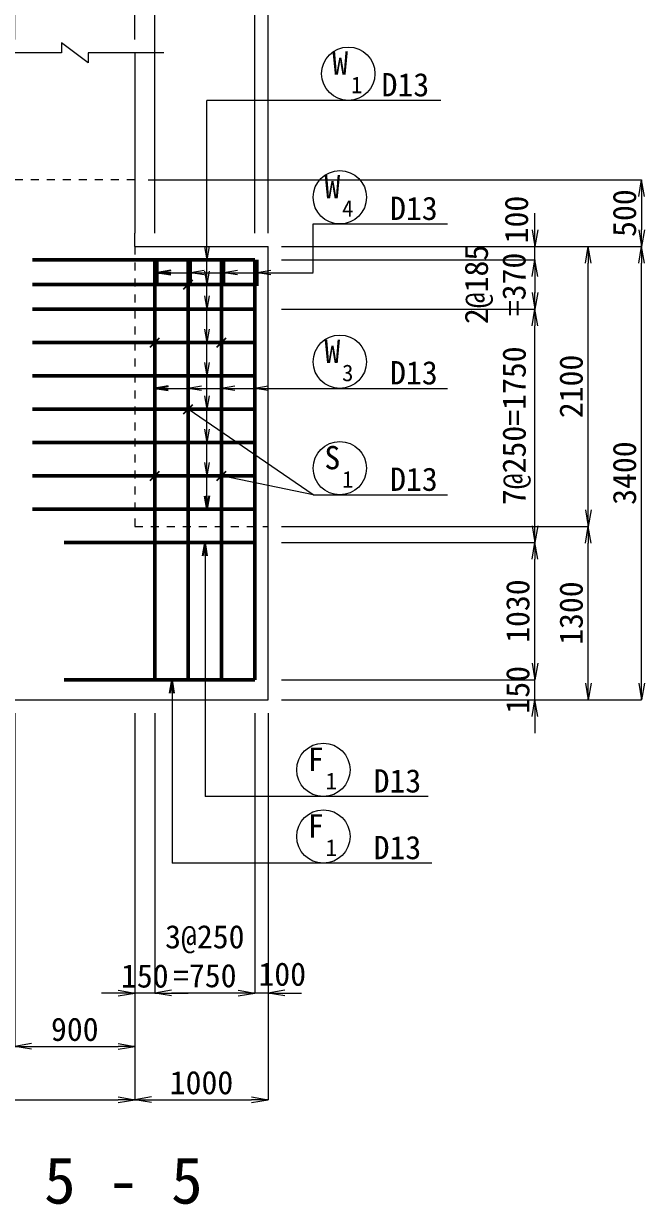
# Model space of a CAD drawing. Header units: millimetres. Extents: x 169470 to 758170, y -17820 to 11880.
# Drawn here: x 430369 to 435024, y -2371 to 6485 of the extents above; entities that cross this region are included whole.
import ezdxf
from ezdxf.enums import TextEntityAlignment as Align

# ---------------------------------------------------------------- set-up
doc = ezdxf.new("R2010")
doc.units = ezdxf.units.MM
doc.header["$LTSCALE"] = 50
doc.header["$PDSIZE"] = 300
doc.linetypes.add('SXF_跳び破線', pattern=[12, 6, -6])
doc.layers.get('Defpoints').update_dxf_attribs({"color": 151})
for name, color, linetype, lineweight in [('D-BGD', 7, 'Continuous', 13), ('D-STR', 1, 'Continuous', 50), ('D-STR-DIM', 7, 'Continuous', 13), ('D-STR-HTXT', 7, 'Continuous', 13), ('D-STR-STR3', 4, 'Continuous', 25), ('D-STR-STR5', 2, 'Continuous', 25), ('D-STR-TXT', 7, 'Continuous', 13)]:
    doc.layers.add(name, color=color, linetype=linetype, lineweight=lineweight)
doc.styles.add('MS ゴシック', font='MS Gothic.ttf')
doc.styles.add('YOKO_GOTHIC', font='MS Gothic.ttf')
doc.dimstyles.new('DIM-50', dxfattribs={"dimscale": 50, "dimtxt": 3.5, "dimasz": 2.5, "dimexe": 0, "dimexo": 2, "dimgap": 0.8, "dimtad": 1, "dimdec": 0, "dimzin": 1, "dimdsep": 46, "dimtxsty": 'MS ゴシック', "dimblk": 'OPEN', "dimcen": 0.1, "dimclrd": 256, "dimclre": 256, "dimclrt": 256, "dimaunit": 1, "dimadec": 3, "dimazin": 0, "dimtfac": 1, "dimtdec": 0, "dimtix": 1, "dimtmove": 2, "dimatfit": 3, "dimldrblk": 'OPEN', "dimfxl": 1, "dimlwd": -1, "dimlwe": -1, "dimarcsym": 2})
doc.dimstyles.new('S50', dxfattribs={"dimscale": 50, "dimtxt": 3.5, "dimasz": 2, "dimexe": 1, "dimexo": 1, "dimgap": 1, "dimtad": 1, "dimdec": 0, "dimzin": 1, "dimdsep": 46, "dimtxsty": 'YOKO_GOTHIC', "dimblk": 'OPEN', "dimcen": 0, "dimclrd": 256, "dimclre": 256, "dimclrt": 256, "dimaunit": 1, "dimadec": 3, "dimazin": 0, "dimtfac": 1, "dimtdec": 0, "dimtix": 1, "dimtmove": 2, "dimatfit": 3, "dimldrblk": 'OPEN', "dimfxl": 1, "dimlwd": -1, "dimlwe": -1, "dimarcsym": 0})

# ---------------------------------------------------------------- blocks, each defined once
blk = doc.blocks.new('_Open')
at = {"color": 0, "linetype": 'ByBlock', "lineweight": -2}
for p, q in [((-1, 0.167), (0, 0)), ((-1, -0.167), (0, 0)), ((0, 0), (-1, 0))]:
    blk.add_line(p, q, dxfattribs=at)
blk = doc.blocks.new('*D1714')
at = {"layer": 'D-STR-DIM', "transparency": 16777216}
for p, q in [((428402.9, 1313.5), (428402.9, -1586.5)), ((431202.9, 1313.5), (431202.9, -1586.5)), ((428527.9, -1586.5), (431077.9, -1586.5))]:
    blk.add_line(p, q, dxfattribs=at)
at = {"layer": 'Defpoints', "color": 0, "transparency": 16777216}
for p in [(428402.9, 1413.5), (431202.9, 1413.5), (431202.9, -1586.5)]:
    blk.add_point(p, dxfattribs=at)
at = {"layer": 'D-STR-DIM', "transparency": 16777216, "xscale": 125, "yscale": 125, "zscale": 125, "rotation": 180}
blk.add_blockref('_Open', (428402.9, -1586.5), dxfattribs=at)
at = {"layer": 'D-STR-DIM', "transparency": 16777216, "xscale": 125, "yscale": 125, "zscale": 125}
blk.add_blockref('_Open', (431202.9, -1586.5), dxfattribs=at)
at = {"layer": 'D-STR-DIM', "transparency": 16777216, "insert": (429802.9, -1459), "char_height": 175, "attachment_point": 5, "style": 'MS ゴシック'}
blk.add_mtext('2800', dxfattribs=at)
blk = doc.blocks.new('*D1715')
at = {"layer": 'D-STR-DIM', "transparency": 16777216}
for p, q in [((431202.9, 1313.5), (431202.9, -1586.5)), ((432202.9, 1313.5), (432202.9, -1586.5)), ((431327.9, -1586.5), (432077.9, -1586.5))]:
    blk.add_line(p, q, dxfattribs=at)
at = {"layer": 'Defpoints', "color": 0, "transparency": 16777216}
for p in [(431202.9, 1413.5), (432202.9, 1413.5), (432202.9, -1586.5)]:
    blk.add_point(p, dxfattribs=at)
at = {"layer": 'D-STR-DIM', "transparency": 16777216, "xscale": 125, "yscale": 125, "zscale": 125, "rotation": 180}
blk.add_blockref('_Open', (431202.9, -1586.5), dxfattribs=at)
at = {"layer": 'D-STR-DIM', "transparency": 16777216, "xscale": 125, "yscale": 125, "zscale": 125}
blk.add_blockref('_Open', (432202.9, -1586.5), dxfattribs=at)
at = {"layer": 'D-STR-DIM', "transparency": 16777216, "insert": (431702.9, -1459), "char_height": 175, "attachment_point": 5, "style": 'MS ゴシック'}
blk.add_mtext('1000', dxfattribs=at)
blk = doc.blocks.new('*D1718')
at = {"layer": 'D-STR-DIM', "transparency": 16777216}
for p, q in [((430302.9, 1313.5), (430302.9, -1186.5)), ((431202.9, 1313.5), (431202.9, -1186.5)), ((430427.9, -1186.5), (431077.9, -1186.5))]:
    blk.add_line(p, q, dxfattribs=at)
at = {"layer": 'Defpoints', "color": 0, "transparency": 16777216}
for p in [(430302.9, 1413.5), (431202.9, 1413.5), (431202.9, -1186.5)]:
    blk.add_point(p, dxfattribs=at)
at = {"layer": 'D-STR-DIM', "transparency": 16777216, "xscale": 125, "yscale": 125, "zscale": 125, "rotation": 180}
blk.add_blockref('_Open', (430302.9, -1186.5), dxfattribs=at)
at = {"layer": 'D-STR-DIM', "transparency": 16777216, "xscale": 125, "yscale": 125, "zscale": 125}
blk.add_blockref('_Open', (431202.9, -1186.5), dxfattribs=at)
at = {"layer": 'D-STR-DIM', "transparency": 16777216, "insert": (430752.9, -1059), "char_height": 175, "attachment_point": 5, "style": 'MS ゴシック'}
blk.add_mtext('900', dxfattribs=at)
blk = doc.blocks.new('*D1722')
at = {"layer": 'D-STR-DIM', "transparency": 16777216}
for p, q in [((432102.9, 1313.5), (432102.9, -786.5)), ((432202.9, 1313.5), (432202.9, -786.5)), ((431977.9, -786.5), (431852.9, -786.5)), ((432202.9, -786.5), (432102.9, -786.5)), ((432327.9, -786.5), (432452.9, -786.5))]:
    blk.add_line(p, q, dxfattribs=at)
at = {"layer": 'Defpoints', "color": 0, "transparency": 16777216}
for p in [(432102.9, 1413.5), (432202.9, 1413.5), (432102.9, -786.5)]:
    blk.add_point(p, dxfattribs=at)
at = {"layer": 'D-STR-DIM', "transparency": 16777216, "xscale": 125, "yscale": 125, "zscale": 125}
blk.add_blockref('_Open', (432102.9, -786.5), dxfattribs=at)
at = {"layer": 'D-STR-DIM', "transparency": 16777216, "xscale": 125, "yscale": 125, "zscale": 125, "rotation": 180}
blk.add_blockref('_Open', (432202.9, -786.5), dxfattribs=at)
at = {"layer": 'D-STR-DIM', "transparency": 16777216, "insert": (432308.6, -645.5), "char_height": 175, "attachment_point": 5, "style": 'MS ゴシック'}
blk.add_mtext('100', dxfattribs=at)
blk = doc.blocks.new('*D1723')
at = {"layer": 'D-STR-DIM', "transparency": 16777216}
for p, q in [((431202.9, 1313.5), (431202.9, -786.5)), ((431352.9, 1313.5), (431352.9, -786.5)), ((431077.9, -786.5), (430952.9, -786.5)), ((431352.9, -786.5), (431202.9, -786.5)), ((431477.9, -786.5), (431602.9, -786.5))]:
    blk.add_line(p, q, dxfattribs=at)
at = {"layer": 'Defpoints', "color": 0, "transparency": 16777216}
for p in [(431202.9, 1413.5), (431352.9, 1413.5), (431202.9, -786.5)]:
    blk.add_point(p, dxfattribs=at)
at = {"layer": 'D-STR-DIM', "transparency": 16777216, "xscale": 125, "yscale": 125, "zscale": 125}
blk.add_blockref('_Open', (431202.9, -786.5), dxfattribs=at)
at = {"layer": 'D-STR-DIM', "transparency": 16777216, "xscale": 125, "yscale": 125, "zscale": 125, "rotation": 180}
blk.add_blockref('_Open', (431352.9, -786.5), dxfattribs=at)
at = {"layer": 'D-STR-DIM', "transparency": 16777216, "insert": (431277.9, -659), "char_height": 175, "attachment_point": 5, "style": 'MS ゴシック'}
blk.add_mtext('150', dxfattribs=at)
blk = doc.blocks.new('*D1724')
at = {"layer": 'D-STR-DIM', "transparency": 16777216}
for p, q in [((431352.9, 1313.5), (431352.9, -786.5)), ((432102.9, 1313.5), (432102.9, -786.5)), ((431977.9, -786.5), (431477.9, -786.5))]:
    blk.add_line(p, q, dxfattribs=at)
at = {"layer": 'Defpoints', "color": 0, "transparency": 16777216}
for p in [(431352.9, 1413.5), (432102.9, 1413.5), (431352.9, -786.5)]:
    blk.add_point(p, dxfattribs=at)
at = {"layer": 'D-STR-DIM', "transparency": 16777216, "xscale": 125, "yscale": 125, "zscale": 125, "rotation": 180}
blk.add_blockref('_Open', (431352.9, -786.5), dxfattribs=at)
at = {"layer": 'D-STR-DIM', "transparency": 16777216, "xscale": 125, "yscale": 125, "zscale": 125}
blk.add_blockref('_Open', (432102.9, -786.5), dxfattribs=at)
at = {"layer": 'D-STR-DIM', "transparency": 16777216, "insert": (431727.9, -511), "char_height": 175, "attachment_point": 5, "style": 'MS ゴシック'}
blk.add_mtext('3@250\\P=750', dxfattribs=at)
blk = doc.blocks.new('*D1726')
at = {"layer": 'D-STR-DIM', "transparency": 16777216}
for p, q in [((432302.9, 4813.5), (435002.9, 4813.5)), ((435002.9, 1538.5), (435002.9, 4688.5)), ((432302.9, 1413.5), (435002.9, 1413.5))]:
    blk.add_line(p, q, dxfattribs=at)
at = {"layer": 'Defpoints', "color": 0, "transparency": 16777216}
for p in [(432202.9, 4813.5), (435002.9, 4813.5), (432202.9, 1413.5)]:
    blk.add_point(p, dxfattribs=at)
at = {"layer": 'D-STR-DIM', "transparency": 16777216, "xscale": 125, "yscale": 125, "zscale": 125}
for p, rotation in [((435002.9, 4813.5), 90), ((435002.9, 1413.5), 270)]:
    blk.add_blockref('_Open', p, dxfattribs=dict(at, rotation=rotation))
at = {"layer": 'D-STR-DIM', "transparency": 16777216, "insert": (434875.4, 3113.5), "char_height": 175, "attachment_point": 5, "rotation": 90, "style": 'MS ゴシック'}
blk.add_mtext('3400', dxfattribs=at)
blk = doc.blocks.new('*D1727')
at = {"layer": 'D-STR-DIM', "transparency": 16777216}
for p, q in [((432302.9, 2713.5), (434602.9, 2713.5)), ((434602.9, 1538.5), (434602.9, 2588.5)), ((432302.9, 1413.5), (434602.9, 1413.5))]:
    blk.add_line(p, q, dxfattribs=at)
at = {"layer": 'Defpoints', "color": 0, "transparency": 16777216}
for p in [(432202.9, 2713.5), (434602.9, 2713.5), (432202.9, 1413.5)]:
    blk.add_point(p, dxfattribs=at)
at = {"layer": 'D-STR-DIM', "transparency": 16777216, "xscale": 125, "yscale": 125, "zscale": 125}
for p, rotation in [((434602.9, 2713.5), 90), ((434602.9, 1413.5), 270)]:
    blk.add_blockref('_Open', p, dxfattribs=dict(at, rotation=rotation))
at = {"layer": 'D-STR-DIM', "transparency": 16777216, "insert": (434475.4, 2063.5), "char_height": 175, "attachment_point": 5, "rotation": 90, "style": 'MS ゴシック'}
blk.add_mtext('1300', dxfattribs=at)
blk = doc.blocks.new('*D1728')
at = {"layer": 'D-STR-DIM', "transparency": 16777216}
for p, q in [((432302.9, 4813.5), (434602.9, 4813.5)), ((434602.9, 2838.5), (434602.9, 4688.5)), ((432302.9, 2713.5), (434602.9, 2713.5))]:
    blk.add_line(p, q, dxfattribs=at)
at = {"layer": 'Defpoints', "color": 0, "transparency": 16777216}
for p in [(432202.9, 4813.5), (434602.9, 4813.5), (432202.9, 2713.5)]:
    blk.add_point(p, dxfattribs=at)
at = {"layer": 'D-STR-DIM', "transparency": 16777216, "xscale": 125, "yscale": 125, "zscale": 125}
for p, rotation in [((434602.9, 4813.5), 90), ((434602.9, 2713.5), 270)]:
    blk.add_blockref('_Open', p, dxfattribs=dict(at, rotation=rotation))
at = {"layer": 'D-STR-DIM', "transparency": 16777216, "insert": (434475.4, 3763.5), "char_height": 175, "attachment_point": 5, "rotation": 90, "style": 'MS ゴシック'}
blk.add_mtext('2100', dxfattribs=at)
blk = doc.blocks.new('*D1729')
at = {"layer": 'D-STR-DIM', "transparency": 16777216}
for p, q in [((434202.9, 1688.5), (434202.9, 1813.5)), ((432302.9, 1563.5), (434202.9, 1563.5)), ((434202.9, 1413.5), (434202.9, 1563.5)), ((432302.9, 1413.5), (434202.9, 1413.5)), ((434202.9, 1288.5), (434202.9, 1163.5))]:
    blk.add_line(p, q, dxfattribs=at)
at = {"layer": 'Defpoints', "color": 0, "transparency": 16777216}
for p in [(432202.9, 1563.5), (434202.9, 1563.5), (432202.9, 1413.5)]:
    blk.add_point(p, dxfattribs=at)
at = {"layer": 'D-STR-DIM', "transparency": 16777216, "xscale": 125, "yscale": 125, "zscale": 125}
for p, rotation in [((434202.9, 1563.5), 270), ((434202.9, 1413.5), 90)]:
    blk.add_blockref('_Open', p, dxfattribs=dict(at, rotation=rotation))
at = {"layer": 'D-STR-DIM', "transparency": 16777216, "insert": (434075.4, 1488.5), "char_height": 175, "attachment_point": 5, "rotation": 90, "style": 'MS ゴシック'}
blk.add_mtext('150', dxfattribs=at)
blk = doc.blocks.new('*D1730')
at = {"layer": 'D-STR-DIM', "transparency": 16777216}
for p, q in [((432302.9, 2593.5), (434202.9, 2593.5)), ((434202.9, 1688.5), (434202.9, 2468.5)), ((432302.9, 1563.5), (434202.9, 1563.5))]:
    blk.add_line(p, q, dxfattribs=at)
at = {"layer": 'Defpoints', "color": 0, "transparency": 16777216}
for p in [(432202.9, 2593.5), (434202.9, 2593.5), (432202.9, 1563.5)]:
    blk.add_point(p, dxfattribs=at)
at = {"layer": 'D-STR-DIM', "transparency": 16777216, "xscale": 125, "yscale": 125, "zscale": 125}
for p, rotation in [((434202.9, 2593.5), 90), ((434202.9, 1563.5), 270)]:
    blk.add_blockref('_Open', p, dxfattribs=dict(at, rotation=rotation))
at = {"layer": 'D-STR-DIM', "transparency": 16777216, "insert": (434075.4, 2078.5), "char_height": 175, "attachment_point": 5, "rotation": 90, "style": 'MS ゴシック'}
blk.add_mtext('1030', dxfattribs=at)
blk = doc.blocks.new('*D1731')
at = {"layer": 'D-STR-DIM', "transparency": 16777216}
for p, q in [((432302.9, 4343.5), (434202.9, 4343.5)), ((434202.9, 2718.5), (434202.9, 4218.5)), ((432302.9, 2593.5), (434202.9, 2593.5))]:
    blk.add_line(p, q, dxfattribs=at)
at = {"layer": 'Defpoints', "color": 0, "transparency": 16777216}
for p in [(432202.9, 4343.5), (434202.9, 4343.5), (432202.9, 2593.5)]:
    blk.add_point(p, dxfattribs=at)
at = {"layer": 'D-STR-DIM', "transparency": 16777216, "xscale": 125, "yscale": 125, "zscale": 125}
for p, rotation in [((434202.9, 4343.5), 90), ((434202.9, 2593.5), 270)]:
    blk.add_blockref('_Open', p, dxfattribs=dict(at, rotation=rotation))
at = {"layer": 'D-STR-DIM', "transparency": 16777216, "insert": (434066, 3468.5), "char_height": 175, "attachment_point": 5, "rotation": 90, "style": 'MS ゴシック'}
blk.add_mtext('7@250=1750', dxfattribs=at)
blk = doc.blocks.new('*D1732')
at = {"layer": 'D-STR-DIM', "transparency": 16777216}
for p, q in [((434202.9, 4938.5), (434202.9, 5063.5)), ((432302.9, 4813.5), (434202.9, 4813.5)), ((434202.9, 4713.5), (434202.9, 4813.5)), ((432302.9, 4713.5), (434202.9, 4713.5)), ((434202.9, 4588.5), (434202.9, 4463.5))]:
    blk.add_line(p, q, dxfattribs=at)
at = {"layer": 'Defpoints', "color": 0, "transparency": 16777216}
for p in [(432202.9, 4813.5), (434202.9, 4813.5), (432202.9, 4713.5)]:
    blk.add_point(p, dxfattribs=at)
at = {"layer": 'D-STR-DIM', "transparency": 16777216, "xscale": 125, "yscale": 125, "zscale": 125}
for p, rotation in [((434202.9, 4813.5), 270), ((434202.9, 4713.5), 90)]:
    blk.add_blockref('_Open', p, dxfattribs=dict(at, rotation=rotation))
at = {"layer": 'D-STR-DIM', "transparency": 16777216, "insert": (434065.4, 5015.3), "char_height": 175, "attachment_point": 5, "rotation": 90, "style": 'MS ゴシック'}
blk.add_mtext('100', dxfattribs=at)
blk = doc.blocks.new('*D1733')
at = {"layer": 'D-STR-DIM', "transparency": 16777216}
for p, q in [((432302.9, 4713.5), (434202.9, 4713.5)), ((434202.9, 4588.5), (434202.9, 4468.5)), ((432302.9, 4343.5), (434202.9, 4343.5))]:
    blk.add_line(p, q, dxfattribs=at)
at = {"layer": 'Defpoints', "color": 0, "transparency": 16777216}
for p in [(432202.9, 4713.5), (432202.9, 4343.5), (434202.9, 4343.5)]:
    blk.add_point(p, dxfattribs=at)
at = {"layer": 'D-STR-DIM', "transparency": 16777216, "xscale": 125, "yscale": 125, "zscale": 125}
for p, rotation in [((434202.9, 4713.5), 90), ((434202.9, 4343.5), 270)]:
    blk.add_blockref('_Open', p, dxfattribs=dict(at, rotation=rotation))
at = {"layer": 'D-STR-DIM', "transparency": 16777216, "char_height": 175, "attachment_point": 5, "rotation": 90, "style": 'MS ゴシック'}
for s, insert in [('2@185', (433782.6, 4528.5)), ('=370', (434046.9, 4528.5))]:
    blk.add_mtext(s, dxfattribs=dict(at, insert=insert))
blk = doc.blocks.new('*D1734')
at = {"layer": 'D-STR-DIM', "transparency": 16777216}
for p, q in [((431302.9, 5313.5), (435002.9, 5313.5)), ((435002.9, 5188.5), (435002.9, 4938.5)), ((432302.9, 4813.5), (435002.9, 4813.5))]:
    blk.add_line(p, q, dxfattribs=at)
at = {"layer": 'Defpoints', "color": 0, "transparency": 16777216}
for p in [(431202.9, 5313.5), (432202.9, 4813.5), (435002.9, 4813.5)]:
    blk.add_point(p, dxfattribs=at)
at = {"layer": 'D-STR-DIM', "transparency": 16777216, "xscale": 125, "yscale": 125, "zscale": 125}
for p, rotation in [((435002.9, 5313.5), 90), ((435002.9, 4813.5), 270)]:
    blk.add_blockref('_Open', p, dxfattribs=dict(at, rotation=rotation))
at = {"layer": 'D-STR-DIM', "transparency": 16777216, "insert": (434875.4, 5063.5), "char_height": 175, "attachment_point": 5, "rotation": 90, "style": 'MS ゴシック'}
blk.add_mtext('500', dxfattribs=at)
blk = doc.blocks.new('*D1736')
at = {"layer": 'D-STR-DIM', "transparency": 16777216}
for p, q in [((428402.9, 6365.1), (428402.9, 7822.2)), ((428527.9, 7822.2), (431077.9, 7822.2)), ((431202.9, 6365.1), (431202.9, 7822.2))]:
    blk.add_line(p, q, dxfattribs=at)
at = {"layer": 'Defpoints', "color": 0, "transparency": 16777216}
for p in [(431202.9, 7822.2), (428402.9, 6265.1), (431202.9, 6265.1)]:
    blk.add_point(p, dxfattribs=at)
at = {"layer": 'D-STR-DIM', "transparency": 16777216, "xscale": 125, "yscale": 125, "zscale": 125, "rotation": 180}
blk.add_blockref('_Open', (428402.9, 7822.2), dxfattribs=at)
at = {"layer": 'D-STR-DIM', "transparency": 16777216, "xscale": 125, "yscale": 125, "zscale": 125}
blk.add_blockref('_Open', (431202.9, 7822.2), dxfattribs=at)
at = {"layer": 'D-STR-DIM', "transparency": 16777216, "insert": (429802.9, 7949.7), "char_height": 175, "attachment_point": 5, "style": 'MS ゴシック'}
blk.add_mtext('2800', dxfattribs=at)
blk = doc.blocks.new('*D1737')
at = {"layer": 'D-STR-DIM', "transparency": 16777216}
for p, q in [((431202.9, 6365.1), (431202.9, 7822.2)), ((431327.9, 7822.2), (432077.9, 7822.2)), ((432202.9, 4913.5), (432202.9, 7822.2))]:
    blk.add_line(p, q, dxfattribs=at)
at = {"layer": 'Defpoints', "color": 0, "transparency": 16777216}
for p in [(432202.9, 7822.2), (431202.9, 6265.1), (432202.9, 4813.5)]:
    blk.add_point(p, dxfattribs=at)
at = {"layer": 'D-STR-DIM', "transparency": 16777216, "xscale": 125, "yscale": 125, "zscale": 125, "rotation": 180}
blk.add_blockref('_Open', (431202.9, 7822.2), dxfattribs=at)
at = {"layer": 'D-STR-DIM', "transparency": 16777216, "xscale": 125, "yscale": 125, "zscale": 125}
blk.add_blockref('_Open', (432202.9, 7822.2), dxfattribs=at)
at = {"layer": 'D-STR-DIM', "transparency": 16777216, "insert": (431702.9, 7949.7), "char_height": 175, "attachment_point": 5, "style": 'MS ゴシック'}
blk.add_mtext('1000', dxfattribs=at)
blk = doc.blocks.new('*D1741')
at = {"layer": 'D-STR-DIM', "transparency": 16777216}
for p, q in [((430302.9, 6365.1), (430302.9, 7422.2)), ((430427.9, 7422.2), (431077.9, 7422.2)), ((431202.9, 6365.1), (431202.9, 7422.2))]:
    blk.add_line(p, q, dxfattribs=at)
at = {"layer": 'Defpoints', "color": 0, "transparency": 16777216}
for p in [(431202.9, 7422.2), (430302.9, 6265.1), (431202.9, 6265.1)]:
    blk.add_point(p, dxfattribs=at)
at = {"layer": 'D-STR-DIM', "transparency": 16777216, "xscale": 125, "yscale": 125, "zscale": 125, "rotation": 180}
blk.add_blockref('_Open', (430302.9, 7422.2), dxfattribs=at)
at = {"layer": 'D-STR-DIM', "transparency": 16777216, "xscale": 125, "yscale": 125, "zscale": 125}
blk.add_blockref('_Open', (431202.9, 7422.2), dxfattribs=at)
at = {"layer": 'D-STR-DIM', "transparency": 16777216, "insert": (430752.9, 7549.7), "char_height": 175, "attachment_point": 5, "style": 'MS ゴシック'}
blk.add_mtext('900', dxfattribs=at)
blk = doc.blocks.new('*D1745')
at = {"layer": 'D-STR-DIM', "transparency": 16777216}
for p, q in [((431977.9, 7022.2), (431852.9, 7022.2)), ((432102.9, 4913.5), (432102.9, 7022.2)), ((432202.9, 7022.2), (432102.9, 7022.2)), ((432202.9, 4913.5), (432202.9, 7022.2)), ((432327.9, 7022.2), (432452.9, 7022.2))]:
    blk.add_line(p, q, dxfattribs=at)
at = {"layer": 'Defpoints', "color": 0, "transparency": 16777216}
for p in [(432102.9, 7022.2), (432102.9, 4813.5), (432202.9, 4813.5)]:
    blk.add_point(p, dxfattribs=at)
at = {"layer": 'D-STR-DIM', "transparency": 16777216, "xscale": 125, "yscale": 125, "zscale": 125}
blk.add_blockref('_Open', (432102.9, 7022.2), dxfattribs=at)
at = {"layer": 'D-STR-DIM', "transparency": 16777216, "xscale": 125, "yscale": 125, "zscale": 125, "rotation": 180}
blk.add_blockref('_Open', (432202.9, 7022.2), dxfattribs=at)
at = {"layer": 'D-STR-DIM', "transparency": 16777216, "insert": (432377.7, 7172.1), "char_height": 175, "attachment_point": 5, "style": 'MS ゴシック'}
blk.add_mtext('100', dxfattribs=at)
blk = doc.blocks.new('*D1746')
at = {"layer": 'D-STR-DIM', "transparency": 16777216}
for p, q in [((431352.9, 4913.5), (431352.9, 7022.2)), ((431977.9, 7022.2), (431477.9, 7022.2)), ((432102.9, 4913.5), (432102.9, 7022.2))]:
    blk.add_line(p, q, dxfattribs=at)
at = {"layer": 'Defpoints', "color": 0, "transparency": 16777216}
for p in [(431352.9, 7022.2), (431352.9, 4813.5), (432102.9, 4813.5)]:
    blk.add_point(p, dxfattribs=at)
at = {"layer": 'D-STR-DIM', "transparency": 16777216, "xscale": 125, "yscale": 125, "zscale": 125, "rotation": 180}
blk.add_blockref('_Open', (431352.9, 7022.2), dxfattribs=at)
at = {"layer": 'D-STR-DIM', "transparency": 16777216, "xscale": 125, "yscale": 125, "zscale": 125}
blk.add_blockref('_Open', (432102.9, 7022.2), dxfattribs=at)
at = {"layer": 'D-STR-DIM', "transparency": 16777216, "char_height": 175, "attachment_point": 5, "style": 'MS ゴシック'}
for s, insert in [('3@250', (431727.9, 7159)), ('=750', (431727.9, 6894.7))]:
    blk.add_mtext(s, dxfattribs=dict(at, insert=insert))
blk = doc.blocks.new('*D1747')
at = {"layer": 'D-STR-DIM', "transparency": 16777216}
for p, q in [((431077.9, 7022.2), (430952.9, 7022.2)), ((431202.9, 6365.1), (431202.9, 7022.2)), ((431352.9, 7022.2), (431202.9, 7022.2)), ((431352.9, 4913.5), (431352.9, 7022.2)), ((431477.9, 7022.2), (431602.9, 7022.2))]:
    blk.add_line(p, q, dxfattribs=at)
at = {"layer": 'Defpoints', "color": 0, "transparency": 16777216}
for p in [(431202.9, 7022.2), (431202.9, 6265.1), (431352.9, 4813.5)]:
    blk.add_point(p, dxfattribs=at)
at = {"layer": 'D-STR-DIM', "transparency": 16777216, "xscale": 125, "yscale": 125, "zscale": 125}
blk.add_blockref('_Open', (431202.9, 7022.2), dxfattribs=at)
at = {"layer": 'D-STR-DIM', "transparency": 16777216, "xscale": 125, "yscale": 125, "zscale": 125, "rotation": 180}
blk.add_blockref('_Open', (431352.9, 7022.2), dxfattribs=at)
at = {"layer": 'D-STR-DIM', "transparency": 16777216, "insert": (431161.6, 7166.1), "char_height": 175, "attachment_point": 5, "style": 'MS ゴシック'}
blk.add_mtext('150', dxfattribs=at)

msp = doc.modelspace()

# ---------------------------------------------------------------- linework, layer by layer
at = {"layer": 'D-BGD', "ltscale": 1500}
for p, q in [((431202.86, 6265.13), (431202.86, 5813.46)), ((431202.86, 5813.46), (431202.86, 4913.46))]:
    msp.add_line(p, q, dxfattribs=at)
at = {"layer": 'D-BGD', "linetype": 'SXF_跳び破線', "ltscale": 0.2}
for p, q in [((431202.86, 5313.46), (428402.86, 5313.46)), ((431202.86, 4813.46), (431202.86, 2713.46)), ((431202.86, 2713.46), (432202.86, 2713.46))]:
    msp.add_line(p, q, dxfattribs=at)
at = {"layer": 'D-BGD'}
for p, q in [((431202.86, 4813.46), (431202.86, 4913.46)), ((431202.86, 4813.46), (432202.86, 4813.46)), ((432202.86, 1413.46), (432202.86, 4813.46)), ((427402.86, 1413.46), (432202.86, 1413.46))]:
    msp.add_line(p, q, dxfattribs=at)
at = {"layer": 'D-STR'}
for p, q in [((430435.86, 4713.46), (432102.86, 4713.46)), ((431352.86, 1563.46), (431352.86, 4713.46)), ((431602.86, 1563.46), (431602.86, 4713.46)), ((431852.86, 1563.46), (431852.86, 4713.46)), ((432102.86, 1563.46), (432102.86, 4713.46)), ((430435.86, 4528.46), (432102.86, 4528.46)), ((430435.86, 4343.46), (432102.86, 4343.46)), ((430435.86, 4093.46), (432102.86, 4093.46)), ((430435.86, 3843.46), (432102.86, 3843.46)), ((430435.86, 3593.46), (432102.86, 3593.46)), ((430435.86, 3343.46), (432102.86, 3343.46)), ((430435.86, 3093.46), (432102.86, 3093.46)), ((430435.86, 2843.46), (432102.86, 2843.46)), ((430672.86, 2593.46), (432102.86, 2593.46)), ((432102.86, 1563.46), (430672.86, 1563.46))]:
    msp.add_line(p, q, dxfattribs=at)
at = {"layer": 'D-STR-HTXT'}
for p, q in [((433497.74, 5909.03), (431742.97, 5909.03)), ((432540.38, 4981.88), (433546.95, 4981.88)), ((432540.38, 4618.53), (432540.38, 4981.88)), ((432540.38, 3748.75), (433546.95, 3748.75)), ((432540.38, 2950.26), (431602.86, 3593.46)), ((432540.38, 2950.26), (431852.86, 3093.46)), ((432540.38, 2950.26), (433546.95, 2950.26)), ((433402.21, 687.91), (431730.04, 687.91)), ((433431.13, 187.91), (431482.61, 187.91))]:
    msp.add_line(p, q, dxfattribs=at)
msp.add_lwpolyline([(431420.61, 6265.13), (430852.86, 6265.13), (430852.86, 6190.13), (430652.86, 6340.13), (430652.86, 6265.13), (430022.65, 6265.13)], dxfattribs=at)
for centre in [(432803.93, 6109.03), (432740.38, 5181.88), (432740.38, 3948.75), (432740.38, 3150.26), (432616.79, 887.91), (432616.79, 387.91)]:
    msp.add_circle(centre, 200, dxfattribs=at)
at = {"layer": 'D-STR-STR3'}
for p, q in [((431567.5, 4493.1), (431638.21, 4563.82)), ((431317.5, 4058.1), (431388.21, 4128.82)), ((431817.5, 4058.1), (431888.21, 4128.82)), ((431567.5, 3558.1), (431638.21, 3628.82)), ((431317.5, 3058.1), (431388.21, 3128.82)), ((431817.5, 3058.1), (431888.21, 3128.82))]:
    msp.add_line(p, q, dxfattribs=at)
at = {"layer": 'D-STR-STR5'}
for p, q in [((431372.86, 4713.46), (431372.86, 4518.46)), ((431622.86, 4713.46), (431622.86, 4518.46)), ((431872.86, 4713.46), (431872.86, 4518.46)), ((432122.86, 4713.46), (432122.86, 4518.46))]:
    msp.add_line(p, q, dxfattribs=at)

# ---------------------------------------------------------------- block references
at = {"layer": 'D-STR-HTXT', "xscale": -100, "yscale": 100, "zscale": 100, "rotation": 90}
for p in [(431742.97, 4713.46), (431742.97, 4528.46), (431742.97, 4343.46), (431742.97, 4093.46), (431742.97, 3843.46), (431742.97, 3593.46), (431742.97, 3343.46), (431742.97, 3093.46)]:
    msp.add_blockref('_Open', p, dxfattribs=at)
at = {"layer": 'D-STR-HTXT', "xscale": -100, "yscale": 100, "zscale": 100}
for p in [(431622.86, 4615.96), (431872.86, 4615.96), (432122.86, 4615.96), (431602.86, 3748.75), (431852.86, 3748.75), (432102.86, 3748.75)]:
    msp.add_blockref('_Open', p, dxfattribs=at)

# ---------------------------------------------------------------- texts
at = {"layer": 'D-STR-TXT', "style": 'YOKO_GOTHIC'}
for s, height, p in [('W', 175, (432742.89, 6100.72)), ('1', 125, (432867.33, 5962.91)), ('W', 175, (432684.11, 5173.56)), ('4', 125, (432799.77, 5035.76)), ('W', 175, (432684.11, 3940.43)), ('3', 125, (432799.77, 3802.63)), ('S', 175, (432684.11, 3141.94)), ('1', 125, (432799.77, 3004.14)), ('F', 175, (432560.51, 879.59)), ('1', 125, (432676.17, 741.79)), ('F', 175, (432560.51, 379.59)), ('1', 125, (432676.17, 241.79)), ('5 - 5', 350, (431117.56, -2365.41))]:
    msp.add_text(s, height=height, dxfattribs=at).set_placement(p, align=Align.CENTER)
for p in [(433053.23, 5939.03), (433116.91, 5011.88), (433116.91, 3778.75), (433116.91, 2980.26), (432993.31, 717.91), (432993.31, 217.91)]:
    msp.add_text('D13', height=175, dxfattribs=at).set_placement(p)

# ---------------------------------------------------------------- dimensions: what is measured, and where the dimension line sits
at = {"layer": 'D-STR-DIM'}
for base, p1, p2, picture, middle in [((431202.86, 7822.18), (428402.86, 6265.13), (431202.86, 6265.13), '*D1736', (429802.86, 7949.68)), ((432202.86, 7822.18), (431202.86, 6265.13), (432202.86, 4813.46), '*D1737', (431702.86, 7949.68)), ((431202.86, 7422.18), (430302.86, 6265.13), (431202.86, 6265.13), '*D1741', (430752.86, 7549.68)), ((431202.86, -1586.54), (428402.86, 1413.46), (431202.86, 1413.46), '*D1714', (429802.86, -1459.04)), ((431202.86, -1186.54), (430302.86, 1413.46), (431202.86, 1413.46), '*D1718', (430752.86, -1059.04)), ((432202.86, -1586.54), (431202.86, 1413.46), (432202.86, 1413.46), '*D1715', (431702.86, -1459.04))]:
    dim = msp.add_linear_dim(base=base, p1=p1, p2=p2, dimstyle='DIM-50', dxfattribs=at)
    dim.commit()
    dim.dimension.update_dxf_attribs({"geometry": picture, "text_midpoint": middle})
for base, p1, p2, angle, picture, middle in [((431202.86, 7022.18), (431352.86, 4813.46), (431202.86, 6265.13), 180, '*D1747', (431161.57, 7166.13)), ((432102.86, 7022.18), (432202.86, 4813.46), (432102.86, 4813.46), 180, '*D1745', (432377.68, 7172.13)), ((434202.86, 4813.46), (432202.86, 4713.46), (432202.86, 4813.46), 90, '*D1732', (434065.36, 5015.34)), ((432102.86, -786.54), (432202.86, 1413.46), (432102.86, 1413.46), 180, '*D1722', (432308.57, -645.54))]:
    dim = msp.add_linear_dim(base=base, p1=p1, p2=p2, angle=angle, dimstyle='DIM-50', dxfattribs=at)
    dim.commit()
    dim.dimension.update_dxf_attribs({"geometry": picture, "text_midpoint": middle, "dimtype": 160})
for base, p1, p2, angle, text, picture, middle in [((431352.86, 7022.18), (432102.86, 4813.46), (431352.86, 4813.46), 180, '3@250\\X=<>', '*D1746', (431727.86, 7022.18)), ((434202.86, 4343.46), (432202.86, 2593.46), (432202.86, 4343.46), 90, '7@250=<>', '*D1731', (434066.03, 3468.46)), ((431352.86, -786.54), (432102.86, 1413.46), (431352.86, 1413.46), 180, '3@250\\P=<>', '*D1724', (431727.86, -510.99))]:
    dim = msp.add_linear_dim(base=base, p1=p1, p2=p2, angle=angle, text=text, dimstyle='DIM-50', dxfattribs=at)
    dim.commit()
    dim.dimension.update_dxf_attribs({"geometry": picture, "text_midpoint": middle})
for base, p1, p2, angle, picture, middle in [((435002.86, 4813.46), (431202.86, 5313.46), (432202.86, 4813.46), 90, '*D1734', (434875.36, 5063.46)), ((435002.86, 4813.46), (432202.86, 1413.46), (432202.86, 4813.46), 90, '*D1726', (434875.36, 3113.46)), ((434602.86, 4813.46), (432202.86, 2713.46), (432202.86, 4813.46), 90, '*D1728', (434475.36, 3763.46)), ((434602.86, 2713.46), (432202.86, 1413.46), (432202.86, 2713.46), 90, '*D1727', (434475.36, 2063.46)), ((434202.86, 2593.46), (432202.86, 1563.46), (432202.86, 2593.46), 90, '*D1730', (434075.36, 2078.46)), ((434202.86, 1563.46), (432202.86, 1413.46), (432202.86, 1563.46), 90, '*D1729', (434075.36, 1488.46)), ((431202.86, -786.54), (431352.86, 1413.46), (431202.86, 1413.46), 180, '*D1723', (431277.86, -659.04))]:
    dim = msp.add_linear_dim(base=base, p1=p1, p2=p2, angle=angle, dimstyle='DIM-50', dxfattribs=at)
    dim.commit()
    dim.dimension.update_dxf_attribs({"geometry": picture, "text_midpoint": middle})
dim = msp.add_linear_dim(base=(434202.86, 4343.46), p1=(432202.86, 4713.46), p2=(432202.86, 4343.46), angle=90, text='2@185\\X=<>', dimstyle='DIM-50', dxfattribs=at)
dim.commit()
dim.dimension.update_dxf_attribs({"geometry": '*D1733', "text_midpoint": (433919.44, 4528.46), "dimtype": 160})

# ---------------------------------------------------------------- leaders
at = {"layer": 'D-STR-HTXT'}
for points in [[(431742.97, 2843.46), (431742.97, 5909.03)], [(431372.86, 4615.96), (432540.38, 4615.96)], [(431352.86, 3748.75), (432540.38, 3748.75)], [(431730.04, 2593.46), (431730.04, 687.91)], [(431482.61, 1563.46), (431482.61, 187.91)]]:
    msp.add_leader(points, dimstyle='S50', dxfattribs=at)

doc.saveas('drawing.dxf')
